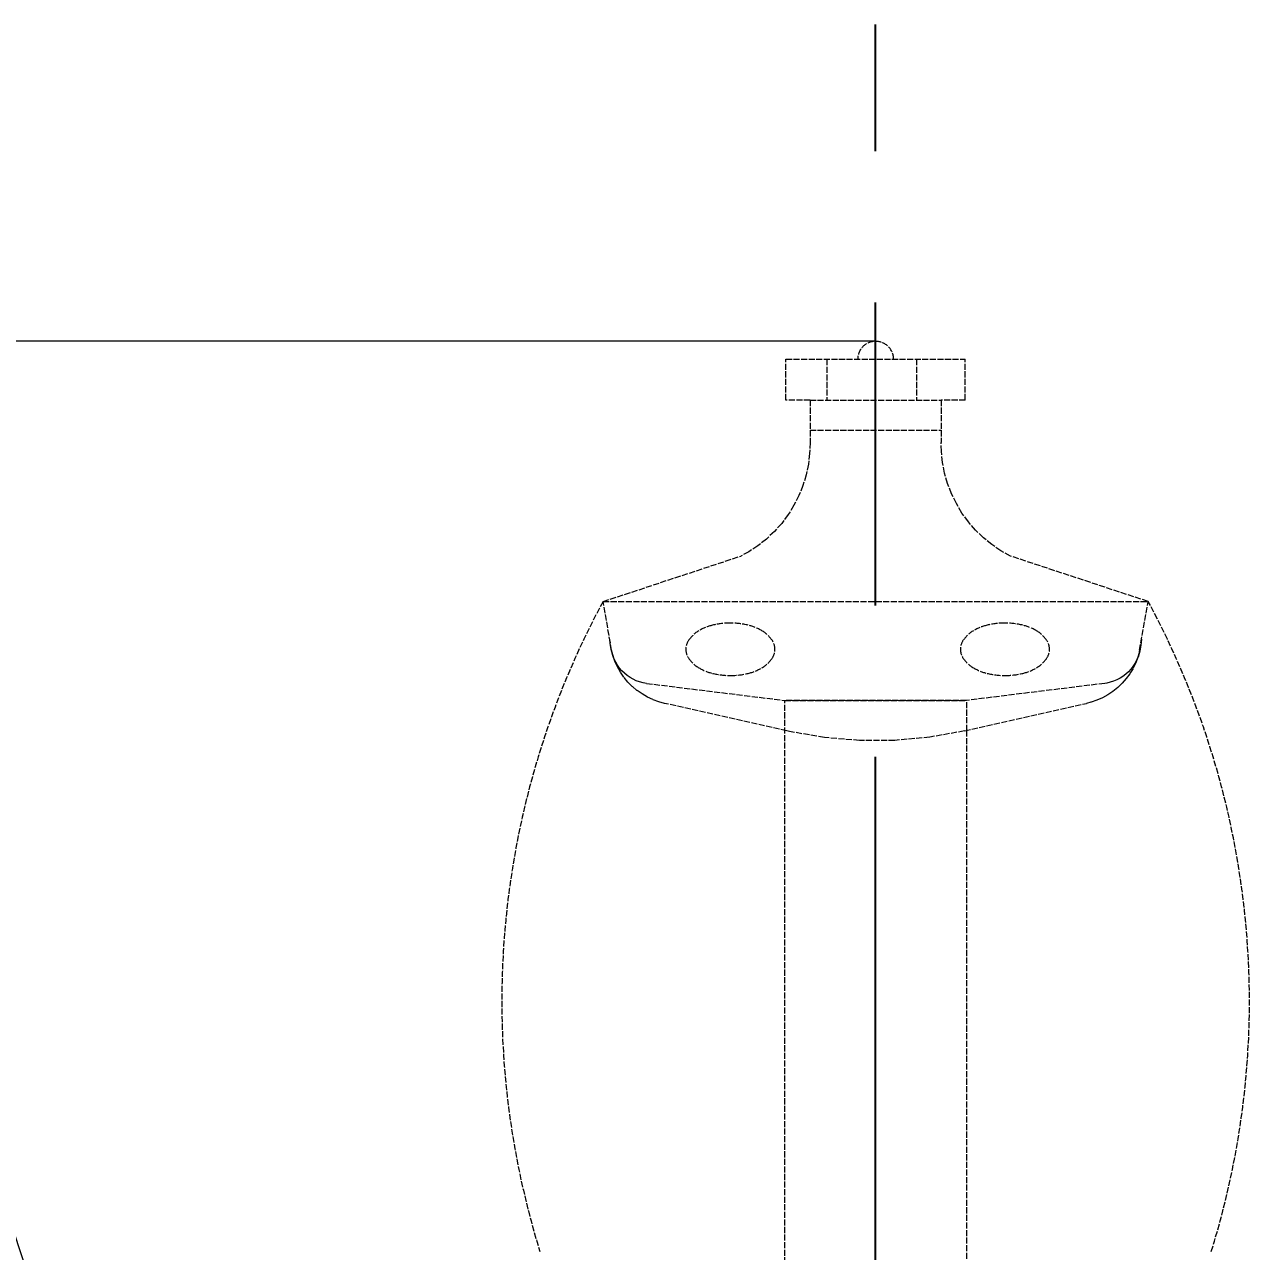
# Model space of a CAD drawing. Header units: inches. Extents: x 3110 to 5380, y 935 to 5515.
# Drawn here: x 4009 to 4615, y 4907 to 5515 of the extents above; entities that cross this region are included whole.
import ezdxf

# ---------------------------------------------------------------- set-up
doc = ezdxf.new("R2010")
doc.units = ezdxf.units.IN
doc.header["$MEASUREMENT"] = 0
for name, pattern in [('AM_ISO02W050x2', [3.75, 3, -0.75]), ('AM_ISO08W050', [18, 12, -1.5, 3, -1.5]), ('HIDDEN', [0.375, 0.25, -0.125])]:
    doc.linetypes.add(name, pattern=pattern)
for name, color, linetype, lineweight in [('AM_0', 7, 'Continuous', 30), ('am_3', 6, 'HIDDEN', 15), ('AM_5', 92, 'Continuous', 15)]:
    doc.layers.add(name, color=color, linetype=linetype, lineweight=lineweight)
doc.styles.add('ACISOTS', font='isocp.shx', dxfattribs={"height": 1})
doc.styles.get("Standard").update_dxf_attribs({"font": 'ROMANS.SHX'})
doc.dimstyles.new('AM_ANSI$0', dxfattribs={"dimtxt": 0.12, "dimasz": 0.12, "dimexe": 0.1, "dimexo": 0.05, "dimgap": 0.06, "dimtad": 0, "dimtih": 1, "dimtoh": 1, "dimdec": 4, "dimzin": 7, "dimdsep": 46, "dimtxsty": 'Standard', "dimcen": 0, "dimclrd": 256, "dimclre": 256, "dimclrt": 140, "dimadec": 0, "dimazin": 2, "dimtp": 0.1, "dimtm": 0.1, "dimtfac": 0.71, "dimtdec": 4, "dimtofl": 0, "dimtmove": 0, "dimatfit": 3, "dimfxl": 1, "dimtolj": 1, "dimtzin": 7, "dimlwd": -1, "dimlwe": -1, "dimarcsym": 1})

# ---------------------------------------------------------------- blocks, each defined once
blk = doc.blocks.new('*S47')
at = {"layer": 'AM_5', "color": 3}
for p, q in [((3558.99, 5143.23), (3878.54, 5143.23)), ((3878.54, 5143.23), (3928.56, 5143.23)), ((3928.56, 5143.23), (4161.09, 4439.52))]:
    blk.add_line(p, q, dxfattribs=at)
at = {"layer": 'AM_5', "color": 3, "linetype": 'Continuous'}
blk.add_trace([(4154.09, 4437.21), (4168.09, 4441.84), (4178.66, 4386.35)], dxfattribs=at)
at = {"layer": 'AM_5', "color": 2, "insert": (3558.99, 5171.57), "char_height": 56, "attachment_point": 7, "style": 'ACISOTS'}
blk.add_mtext('"POS. 13"', dxfattribs=at)
blk = doc.blocks.new('_ClosedBlank')
at = {"layer": 'AM_0', "color": 0, "lineweight": -2}
for p, q in [((-1, 0.1667), (0, 0)), ((-1, 0.1667), (-1, -0.1667)), ((0, 0), (-1, -0.1667))]:
    blk.add_line(p, q, dxfattribs=at)
blk = doc.blocks.new('*D38')
at = {"layer": 'AM_5', "linetype": 'ByBlock', "transparency": 16777216}
for p, q in [((4430.28, 5357.94), (3215.67, 5357.94)), ((3215.77, 5287.94), (3215.77, 4635.08)), ((3215.77, 3852.21), (3215.77, 4505.08)), ((4214.28, 3782.21), (3215.67, 3782.21))]:
    blk.add_line(p, q, dxfattribs=at)
at = {"layer": 'Defpoints', "color": 0, "transparency": 16777216}
for p in [(3215.77, 5357.94), (4430.33, 5357.94), (4214.33, 3782.21)]:
    blk.add_point(p, dxfattribs=at)
at = {"layer": 'AM_5', "transparency": 16777216, "xscale": 70, "yscale": 70, "zscale": 70}
for p, rotation in [((3215.77, 5357.94), 90), ((3215.77, 3782.21), 270)]:
    blk.add_blockref('_ClosedBlank', p, dxfattribs=dict(at, rotation=rotation))
at = {"layer": 'AM_5', "color": 140, "transparency": 16777216, "insert": (3215.77, 4570.08), "char_height": 70, "attachment_point": 5}
blk.add_mtext('\\A1;1576', dxfattribs=at)

msp = doc.modelspace()

# ---------------------------------------------------------------- linework, layer by layer
at = {"color": 1, "linetype": 'AM_ISO08W050', "ltscale": 50}
msp.add_line((4430.32859, 3652.10013), (4430.32859, 5514.89145), dxfattribs=at)
at = {"layer": 'am_3', "color": 2, "linetype": 'AM_ISO02W050x2'}
for p, q in [((4385.92507, 5349.04867), (4474.73211, 5349.04867)), ((4385.92507, 5328.84351), (4385.92507, 5349.04867)), ((4406.17848, 5349.04867), (4406.17848, 5328.84351)), ((4430.32859, 5349.04867), (4430.32859, 5328.84351)), ((4450.58124, 5349.04867), (4450.58124, 5328.84351)), ((4474.73211, 5328.84351), (4474.73211, 5349.04867)), ((4397.82949, 5328.84351), (4385.92507, 5328.84351)), ((4397.82949, 5328.84351), (4462.82768, 5328.84351)), ((4397.82949, 5328.84351), (4462.82768, 5328.84351)), ((4397.82949, 5328.84351), (4397.82949, 5307.84409)), ((4474.73211, 5328.84351), (4462.82768, 5328.84351)), ((4462.82768, 5328.84351), (4462.82768, 5307.84409)), ((4397.82949, 5313.84393), (4462.82768, 5313.84393)), ((4295.33236, 5229.0041), (4363.51367, 5251.52677)), ((4565.32481, 5229.0041), (4497.1435, 5251.52677)), ((4295.33236, 5229.0041), (4565.32481, 5229.0041)), ((4299.59127, 5204.85062), (4295.33236, 5229.0041)), ((4561.06591, 5204.85062), (4565.32481, 5229.0041)), ((4316.83262, 5188.47521), (4385.32984, 5180.00547)), ((4543.82456, 5188.47521), (4475.32733, 5180.00547)), ((4475.31832, 5180.00547), (4385.32084, 5180.00547)), ((4385.32984, 4462.38778), (4385.32984, 5180.00547)), ((4385.32984, 5180.00547), (4475.32733, 5180.00547)), ((4475.32733, 5179.21203), (4475.32733, 5165.1314)), ((4386.33725, 5164.90424), (4325.83416, 5178.5468)), ((4474.31993, 5164.90424), (4534.82301, 5178.5468)), ((4475.32733, 5165.1314), (4475.32733, 4462.38778))]:
    msp.add_line(p, q, dxfattribs=at)
for points in [[(4397.82949, 5307.84409), (4397.66075, 5302.42892), (4397.02069, 5297.04906), (4395.91417, 5291.74546), (4394.34963, 5286.55848), (4392.33896, 5281.5276), (4389.89748, 5276.6911), (4387.04376, 5272.0858), (4383.79952, 5267.74674), (4380.18945, 5263.70694), (4376.24102, 5259.99716), (4371.98429, 5256.64562), (4367.45166, 5253.67783), (4363.51367, 5251.52677)], [(4497.1435, 5251.52677), (4492.40841, 5254.15953), (4487.92079, 5257.19496), (4483.7148, 5260.60995), (4479.82245, 5264.37853), (4476.27337, 5268.47201), (4473.09456, 5272.85924), (4470.31023, 5277.50682), (4467.94155, 5282.37939), (4466.00655, 5287.43986), (4464.51997, 5292.64972), (4463.49312, 5297.96932), (4462.9338, 5303.35817), (4462.82768, 5307.84409)], [(4325.83416, 5178.5468), (4322.8878, 5179.34769), (4320.02245, 5180.40232), (4317.25992, 5181.70267), (4314.62124, 5183.23884), (4312.12649, 5184.99915), (4309.79465, 5186.97018), (4307.64347, 5189.13695), (4305.68932, 5191.48296), (4303.94707, 5193.99036), (4302.42999, 5196.64007), (4301.14962, 5199.41191), (4300.11571, 5202.2848), (4299.33612, 5205.23687), (4298.81678, 5208.24565), (4298.60606, 5210.43799)], [(4562.05111, 5210.43799), (4561.72205, 5207.4025), (4561.12968, 5204.40725), (4560.2785, 5201.47502), (4559.17501, 5198.62813), (4557.8276, 5195.88825), (4556.24651, 5193.27623), (4554.44379, 5190.81195), (4552.43315, 5188.51417), (4550.2299, 5186.40037), (4547.85081, 5184.48664), (4545.31397, 5182.78754), (4542.6387, 5181.31601), (4539.84536, 5180.08324), (4536.95521, 5179.09862), (4534.82301, 5178.5468)], [(4316.83262, 5188.47521), (4315.11206, 5188.76464), (4313.42328, 5189.20293), (4311.77913, 5189.78673), (4310.19211, 5190.51161), (4308.67431, 5191.37205), (4307.23728, 5192.3615), (4305.89196, 5193.47243), (4304.64857, 5194.69639), (4303.5166, 5196.02406), (4302.50464, 5197.44533), (4301.62041, 5198.94939), (4300.87063, 5200.5248), (4300.26101, 5202.15956), (4299.79618, 5203.84123), (4299.59127, 5204.85062)], [(4561.06591, 5204.85062), (4560.68828, 5203.14725), (4560.16363, 5201.48328), (4559.49595, 5199.87136), (4558.69032, 5198.32377), (4557.75288, 5196.85228), (4556.69076, 5195.4681), (4555.51204, 5194.18175), (4554.22569, 5193.00303), (4552.84151, 5191.94091), (4551.37002, 5191.00347), (4549.82243, 5190.19784), (4548.21051, 5189.53016), (4546.54654, 5189.00551), (4544.84317, 5188.62789), (4543.82456, 5188.47521)], [(4474.31993, 5164.90424), (4457.14877, 5161.81254), (4439.7735, 5160.22917), (4422.32635, 5160.16619), (4404.94009, 5161.62406), (4387.74706, 5164.59169), (4386.33725, 5164.90424)]]:
    msp.add_lwpolyline(points, dxfattribs=at)
at = {"layer": 'am_3', "linetype": 'AM_ISO02W050x2'}
for points in [[(4336.33583, 5205.35838, 0.154427968), (4337.77803, 5200.80026, 0.106804243), (4342.79708, 5196.17004, 0.073383615), (4349.54833, 5193.42786, 0.059899726), (4358.3959, 5192.3641, 0.059899726), (4367.24347, 5193.42786, 0.073383615), (4373.99472, 5196.17004, 0.106804243), (4379.01377, 5200.80026, 0.154427968), (4380.45596, 5205.35838, 0.154427968), (4379.01377, 5209.9165, 0.106804243), (4373.99472, 5214.54672, 0.073383615), (4367.24347, 5217.28891, 0.059899726), (4358.3959, 5218.35266, 0.059899726), (4349.54833, 5217.28891, 0.073383615), (4342.79708, 5214.54672, 0.106804243), (4337.77803, 5209.9165, 0.154427968)], [(4472.32254, 5205.35838, 0.154427968), (4473.76474, 5200.80026, 0.106804243), (4478.78378, 5196.17004, 0.073383615), (4485.53504, 5193.42786, 0.059899726), (4494.38261, 5192.3641, 0.059899726), (4503.23017, 5193.42786, 0.073383615), (4509.98143, 5196.17004, 0.106804243), (4515.00048, 5200.80026, 0.154427968), (4516.44267, 5205.35838, 0.154427968), (4515.00048, 5209.9165, 0.106804243), (4509.98143, 5214.54672, 0.073383615), (4503.23017, 5217.28891, 0.059899726), (4494.38261, 5218.35266, 0.059899726), (4485.53504, 5217.28891, 0.073383615), (4478.78378, 5214.54672, 0.106804243), (4473.76474, 5209.9165, 0.154427968)]]:
    msp.add_lwpolyline(points, format="xyb", close=True, dxfattribs=at)
at = {"layer": 'am_3', "color": 2, "linetype": 'AM_ISO02W050x2'}
msp.add_arc((4430.32859, 5349.04867), 8.89221, 0, 180, dxfattribs=at)
at = {"layer": 'am_3', "linetype": 'AM_ISO02W050x2'}
for centre, start, end in [((4661.16569, 5030.97323), 151.57267588, 197.33794916), ((4199.49149, 5030.97323), 342.66205084, 28.42732412)]:
    msp.add_arc(centre, 415.99309, start, end, dxfattribs=at)
at = {"layer": 'am_3', "color": 2, "linetype": 'AM_ISO02W050x2'}
msp.add_point((4430.32859, 5328.84351), dxfattribs=at)

# ---------------------------------------------------------------- block references
at = {"layer": 'AM_5'}
msp.add_blockref('*S47', (0, 0), dxfattribs=at)

# ---------------------------------------------------------------- dimensions: what is measured, and where the dimension line sits
dim = msp.add_linear_dim(base=(3215.7652, 5357.94088), p1=(4214.33462, 3782.21214), p2=(4430.32859, 5357.94088), angle=90, dimstyle='AM_ANSI$0', override={"dimtxt": 70, "dimasz": 70, "dimgap": 30, "dimdec": 0, "dimblk1": 'ClosedBlank', "dimblk2": 'ClosedBlank', "dimsah": 1}, dxfattribs=at)
dim.commit()
dim.dimension.update_dxf_attribs({"geometry": '*D38', "text_midpoint": (3215.7652, 4570.07651)})

doc.saveas('drawing.dxf')
